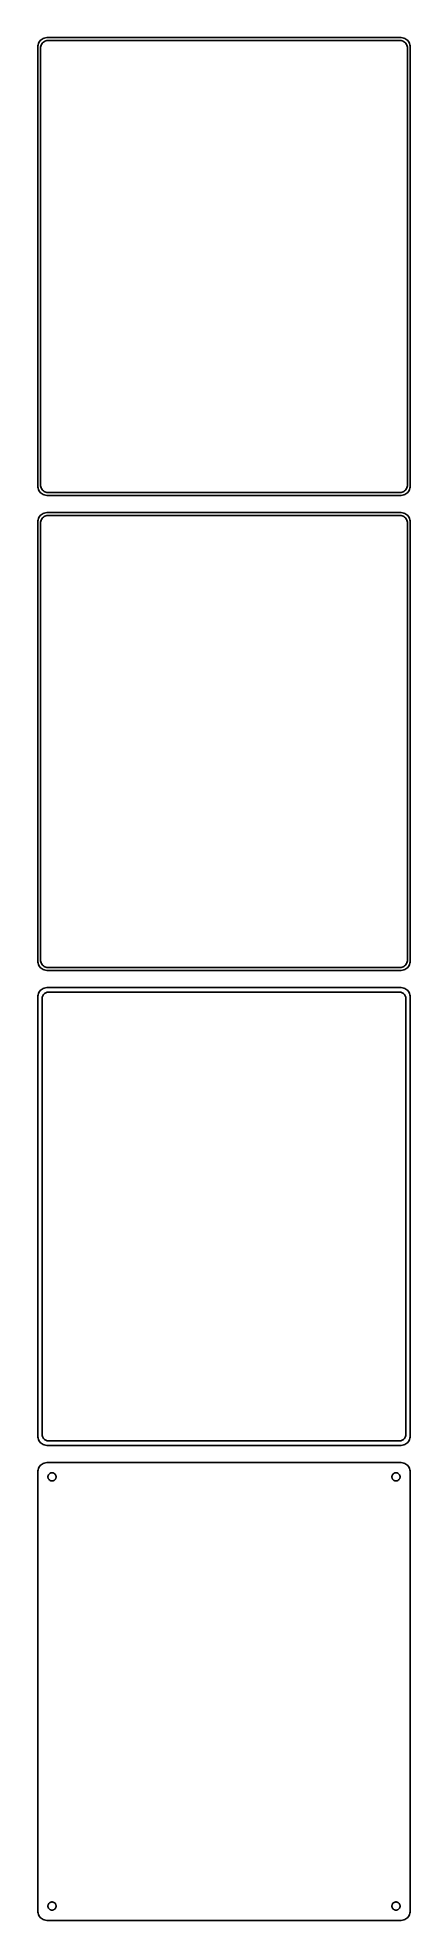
# Model space of a CAD drawing. Header units: metres. Extents: x -98 to 98, y 876 to 1863.
import ezdxf

# ---------------------------------------------------------------- set-up
doc = ezdxf.new("R2010")
doc.units = ezdxf.units.M

msp = doc.modelspace()

# ---------------------------------------------------------------- linework, layer by layer
for p, q in [((-97.4606, 1858.63), (-97.5, 1858)), ((-97.5, 1858), (-97.5, 1628)), ((-97.3429, 1859.24), (-97.4606, 1858.63)), ((-97.1489, 1859.84), (-97.3429, 1859.24)), ((-96.8815, 1860.41), (-97.1489, 1859.84)), ((-96.5451, 1860.94), (-96.8815, 1860.41)), ((-96.1448, 1861.42), (-96.5451, 1860.94)), ((-95.6871, 1861.85), (-96.1448, 1861.42)), ((-96, 1857.5), (-95.9685, 1858)), ((-96, 1628.5), (-96, 1857.5)), ((-95.9685, 1858), (-95.8743, 1858.49)), ((-95.8743, 1858.49), (-95.7191, 1858.97)), ((-95.7191, 1858.97), (-95.5052, 1859.43)), ((-95.1791, 1862.22), (-95.6871, 1861.85)), ((-95.5052, 1859.43), (-95.2361, 1859.85)), ((-95.2361, 1859.85), (-94.9159, 1860.24)), ((-94.6289, 1862.52), (-95.1791, 1862.22)), ((-94.9159, 1860.24), (-94.5497, 1860.58)), ((-94.0451, 1862.76), (-94.6289, 1862.52)), ((-94.5497, 1860.58), (-94.1433, 1860.88)), ((-94.1433, 1860.88), (-93.7031, 1861.12)), ((-93.4369, 1862.91), (-94.0451, 1862.76)), ((-93.7031, 1861.12), (-93.2361, 1861.3)), ((-92.8139, 1862.99), (-93.4369, 1862.91)), ((-93.2361, 1861.3), (-92.7495, 1861.43)), ((92.8139, 1862.99), (-92.8139, 1862.99)), ((-92.7495, 1861.43), (-92.2512, 1861.49)), ((-92.2512, 1861.49), (92.2512, 1861.49)), ((92.2512, 1861.49), (92.7495, 1861.43)), ((92.7495, 1861.43), (93.2361, 1861.3)), ((93.4369, 1862.91), (92.8139, 1862.99)), ((93.2361, 1861.3), (93.7031, 1861.12)), ((94.0451, 1862.76), (93.4369, 1862.91)), ((93.7031, 1861.12), (94.1433, 1860.88)), ((94.6289, 1862.52), (94.0451, 1862.76)), ((94.1433, 1860.88), (94.5497, 1860.58)), ((94.5497, 1860.58), (94.9159, 1860.24)), ((95.1791, 1862.22), (94.6289, 1862.52)), ((94.9159, 1860.24), (95.2361, 1859.85)), ((95.6871, 1861.85), (95.1791, 1862.22)), ((95.2361, 1859.85), (95.5052, 1859.43)), ((95.5052, 1859.43), (95.7191, 1858.97)), ((96.1448, 1861.42), (95.6871, 1861.85)), ((95.7191, 1858.97), (95.8743, 1858.49)), ((95.8743, 1858.49), (95.9685, 1858)), ((95.9685, 1858), (96, 1857.5)), ((96, 1857.5), (96, 1628.5)), ((96.5451, 1860.94), (96.1448, 1861.42)), ((96.8815, 1860.41), (96.5451, 1860.94)), ((97.1489, 1859.84), (96.8815, 1860.41)), ((97.3429, 1859.24), (97.1489, 1859.84)), ((97.4606, 1858.63), (97.3429, 1859.24)), ((97.5, 1858), (97.4606, 1858.63)), ((97.5, 1628), (97.5, 1858)), ((-97.5, 1628), (-97.4606, 1627.37)), ((-97.4606, 1627.37), (-97.3429, 1626.76)), ((-97.3429, 1626.76), (-97.1489, 1626.16)), ((-97.1489, 1626.16), (-96.8815, 1625.59)), ((-96.8815, 1625.59), (-96.5451, 1625.06)), ((-96.5451, 1625.06), (-96.1448, 1624.58)), ((-96.1448, 1624.58), (-95.6871, 1624.15)), ((-95.9685, 1628), (-96, 1628.5)), ((-95.8743, 1627.51), (-95.9685, 1628)), ((-95.7191, 1627.03), (-95.8743, 1627.51)), ((-95.5052, 1626.57), (-95.7191, 1627.03)), ((-95.6871, 1624.15), (-95.1791, 1623.78)), ((-95.2361, 1626.15), (-95.5052, 1626.57)), ((-94.9159, 1625.76), (-95.2361, 1626.15)), ((-95.1791, 1623.78), (-94.6289, 1623.48)), ((-94.5497, 1625.42), (-94.9159, 1625.76)), ((-94.6289, 1623.48), (-94.0451, 1623.24)), ((-94.1433, 1625.12), (-94.5497, 1625.42)), ((-93.7031, 1624.88), (-94.1433, 1625.12)), ((-94.0451, 1623.24), (-93.4369, 1623.09)), ((-93.2361, 1624.7), (-93.7031, 1624.88)), ((-93.4369, 1623.09), (-92.8139, 1623.01)), ((-92.7495, 1624.57), (-93.2361, 1624.7)), ((-92.8139, 1623.01), (92.8139, 1623.01)), ((-92.2512, 1624.51), (-92.7495, 1624.57)), ((92.2512, 1624.51), (-92.2512, 1624.51)), ((92.7495, 1624.57), (92.2512, 1624.51)), ((93.2361, 1624.7), (92.7495, 1624.57)), ((92.8139, 1623.01), (93.4369, 1623.09)), ((93.7031, 1624.88), (93.2361, 1624.7)), ((93.4369, 1623.09), (94.0451, 1623.24)), ((94.1433, 1625.12), (93.7031, 1624.88)), ((94.0451, 1623.24), (94.6289, 1623.48)), ((94.5497, 1625.42), (94.1433, 1625.12)), ((94.9159, 1625.76), (94.5497, 1625.42)), ((94.6289, 1623.48), (95.1791, 1623.78)), ((95.2361, 1626.15), (94.9159, 1625.76)), ((95.1791, 1623.78), (95.6871, 1624.15)), ((95.5052, 1626.57), (95.2361, 1626.15)), ((95.7191, 1627.03), (95.5052, 1626.57)), ((95.6871, 1624.15), (96.1448, 1624.58)), ((95.8743, 1627.51), (95.7191, 1627.03)), ((95.9685, 1628), (95.8743, 1627.51)), ((96, 1628.5), (95.9685, 1628)), ((96.1448, 1624.58), (96.5451, 1625.06)), ((96.5451, 1625.06), (96.8815, 1625.59)), ((96.8815, 1625.59), (97.1489, 1626.16)), ((97.1489, 1626.16), (97.3429, 1626.76)), ((97.3429, 1626.76), (97.4606, 1627.37)), ((97.4606, 1627.37), (97.5, 1628)), ((-97.4606, 1609.63), (-97.5, 1609)), ((-97.5, 1609), (-97.5, 1379)), ((-97.3429, 1610.24), (-97.4606, 1609.63)), ((-97.1489, 1610.84), (-97.3429, 1610.24)), ((-96.8815, 1611.41), (-97.1489, 1610.84)), ((-96.5451, 1611.94), (-96.8815, 1611.41)), ((-96.1448, 1612.42), (-96.5451, 1611.94)), ((-95.6871, 1612.85), (-96.1448, 1612.42)), ((-96, 1608.5), (-95.9685, 1609)), ((-95.9685, 1609), (-95.8743, 1609.49)), ((-95.8743, 1609.49), (-95.7191, 1609.97)), ((-95.7191, 1609.97), (-95.5052, 1610.43)), ((-95.1791, 1613.22), (-95.6871, 1612.85)), ((-95.5052, 1610.43), (-95.2361, 1610.85)), ((-95.2361, 1610.85), (-94.9159, 1611.24)), ((-94.6289, 1613.52), (-95.1791, 1613.22)), ((-94.9159, 1611.24), (-94.5497, 1611.58)), ((-94.0451, 1613.76), (-94.6289, 1613.52)), ((-94.5497, 1611.58), (-94.1433, 1611.88)), ((-94.1433, 1611.88), (-93.7031, 1612.12)), ((-93.4369, 1613.91), (-94.0451, 1613.76)), ((-93.7031, 1612.12), (-93.2361, 1612.3)), ((-92.8139, 1613.99), (-93.4369, 1613.91)), ((-93.2361, 1612.3), (-92.7495, 1612.43)), ((92.8139, 1613.99), (-92.8139, 1613.99)), ((-92.7495, 1612.43), (-92.2512, 1612.49)), ((-92.2512, 1612.49), (92.2512, 1612.49)), ((92.2512, 1612.49), (92.7495, 1612.43)), ((92.7495, 1612.43), (93.2361, 1612.3)), ((93.4369, 1613.91), (92.8139, 1613.99)), ((93.2361, 1612.3), (93.7031, 1612.12)), ((94.0451, 1613.76), (93.4369, 1613.91)), ((93.7031, 1612.12), (94.1433, 1611.88)), ((94.6289, 1613.52), (94.0451, 1613.76)), ((94.1433, 1611.88), (94.5497, 1611.58)), ((94.5497, 1611.58), (94.9159, 1611.24)), ((95.1791, 1613.22), (94.6289, 1613.52)), ((94.9159, 1611.24), (95.2361, 1610.85)), ((95.6871, 1612.85), (95.1791, 1613.22)), ((95.2361, 1610.85), (95.5052, 1610.43)), ((95.5052, 1610.43), (95.7191, 1609.97)), ((96.1448, 1612.42), (95.6871, 1612.85)), ((95.7191, 1609.97), (95.8743, 1609.49)), ((95.8743, 1609.49), (95.9685, 1609)), ((95.9685, 1609), (96, 1608.5)), ((96.5451, 1611.94), (96.1448, 1612.42)), ((96.8815, 1611.41), (96.5451, 1611.94)), ((97.1489, 1610.84), (96.8815, 1611.41)), ((97.3429, 1610.24), (97.1489, 1610.84)), ((97.4606, 1609.63), (97.3429, 1610.24)), ((97.5, 1609), (97.4606, 1609.63)), ((97.5, 1379), (97.5, 1609)), ((-96, 1379.5), (-96, 1608.5)), ((96, 1608.5), (96, 1379.5)), ((-97.5, 1379), (-97.4606, 1378.37)), ((-97.4606, 1378.37), (-97.3429, 1377.76)), ((-97.3429, 1377.76), (-97.1489, 1377.16)), ((-97.1489, 1377.16), (-96.8815, 1376.59)), ((-96.8815, 1376.59), (-96.5451, 1376.06)), ((-96.5451, 1376.06), (-96.1448, 1375.58)), ((-96.1448, 1375.58), (-95.6871, 1375.15)), ((-95.9685, 1379), (-96, 1379.5)), ((-95.8743, 1378.51), (-95.9685, 1379)), ((-95.7191, 1378.03), (-95.8743, 1378.51)), ((-95.5052, 1377.57), (-95.7191, 1378.03)), ((-95.6871, 1375.15), (-95.1791, 1374.78)), ((-95.2361, 1377.15), (-95.5052, 1377.57)), ((-94.9159, 1376.76), (-95.2361, 1377.15)), ((-95.1791, 1374.78), (-94.6289, 1374.48)), ((-94.5497, 1376.42), (-94.9159, 1376.76)), ((-94.6289, 1374.48), (-94.0451, 1374.24)), ((-94.1433, 1376.12), (-94.5497, 1376.42)), ((-93.7031, 1375.88), (-94.1433, 1376.12)), ((-94.0451, 1374.24), (-93.4369, 1374.09)), ((-93.2361, 1375.7), (-93.7031, 1375.88)), ((-93.4369, 1374.09), (-92.8139, 1374.01)), ((-92.7495, 1375.57), (-93.2361, 1375.7)), ((-92.8139, 1374.01), (92.8139, 1374.01)), ((-92.2512, 1375.51), (-92.7495, 1375.57)), ((92.2512, 1375.51), (-92.2512, 1375.51)), ((92.7495, 1375.57), (92.2512, 1375.51)), ((93.2361, 1375.7), (92.7495, 1375.57)), ((92.8139, 1374.01), (93.4369, 1374.09)), ((93.7031, 1375.88), (93.2361, 1375.7)), ((93.4369, 1374.09), (94.0451, 1374.24)), ((94.1433, 1376.12), (93.7031, 1375.88)), ((94.0451, 1374.24), (94.6289, 1374.48)), ((94.5497, 1376.42), (94.1433, 1376.12)), ((94.9159, 1376.76), (94.5497, 1376.42)), ((94.6289, 1374.48), (95.1791, 1374.78)), ((95.2361, 1377.15), (94.9159, 1376.76)), ((95.1791, 1374.78), (95.6871, 1375.15)), ((95.5052, 1377.57), (95.2361, 1377.15)), ((95.7191, 1378.03), (95.5052, 1377.57)), ((95.6871, 1375.15), (96.1448, 1375.58)), ((95.8743, 1378.51), (95.7191, 1378.03)), ((95.9685, 1379), (95.8743, 1378.51)), ((96, 1379.5), (95.9685, 1379)), ((96.1448, 1375.58), (96.5451, 1376.06)), ((96.5451, 1376.06), (96.8815, 1376.59)), ((96.8815, 1376.59), (97.1489, 1377.16)), ((97.1489, 1377.16), (97.3429, 1377.76)), ((97.3429, 1377.76), (97.4606, 1378.37)), ((97.4606, 1378.37), (97.5, 1379)), ((-96.8815, 1362.41), (-97.1489, 1361.84)), ((-96.5451, 1362.94), (-96.8815, 1362.41)), ((-96.1448, 1363.42), (-96.5451, 1362.94)), ((-95.6871, 1363.85), (-96.1448, 1363.42)), ((-95.1791, 1364.22), (-95.6871, 1363.85)), ((-94.6289, 1364.52), (-95.1791, 1364.22)), ((-94.0451, 1364.76), (-94.6289, 1364.52)), ((-93.4369, 1364.91), (-94.0451, 1364.76)), ((-93.9843, 1361.9), (-93.668, 1362.13)), ((-93.668, 1362.13), (-93.3254, 1362.32)), ((-92.8139, 1364.99), (-93.4369, 1364.91)), ((-93.3254, 1362.32), (-92.9619, 1362.46)), ((-92.9619, 1362.46), (-92.5833, 1362.56)), ((92.8139, 1364.99), (-92.8139, 1364.99)), ((-92.5833, 1362.56), (-92.1955, 1362.61)), ((-92.1955, 1362.61), (92.1955, 1362.61)), ((92.1955, 1362.61), (92.5833, 1362.56)), ((92.5833, 1362.56), (92.9619, 1362.46)), ((93.4369, 1364.91), (92.8139, 1364.99)), ((92.9619, 1362.46), (93.3254, 1362.32)), ((93.3254, 1362.32), (93.668, 1362.13)), ((94.0451, 1364.76), (93.4369, 1364.91)), ((93.668, 1362.13), (93.9843, 1361.9)), ((94.6289, 1364.52), (94.0451, 1364.76)), ((95.1791, 1364.22), (94.6289, 1364.52)), ((95.6871, 1363.85), (95.1791, 1364.22)), ((96.1448, 1363.42), (95.6871, 1363.85)), ((96.5451, 1362.94), (96.1448, 1363.42)), ((96.8815, 1362.41), (96.5451, 1362.94)), ((97.1489, 1361.84), (96.8815, 1362.41)), ((-97.4606, 1360.63), (-97.5, 1360)), ((-97.5, 1360), (-97.5, 1130)), ((-97.3429, 1361.24), (-97.4606, 1360.63)), ((-97.1489, 1361.84), (-97.3429, 1361.24)), ((-95.1129, 1359.5), (-95.0884, 1359.89)), ((-95.1129, 1130.5), (-95.1129, 1359.5)), ((-95.0884, 1359.89), (-95.0151, 1360.27)), ((-95.0151, 1360.27), (-94.8943, 1360.65)), ((-94.8943, 1360.65), (-94.7279, 1361)), ((-94.7279, 1361), (-94.5184, 1361.33)), ((-94.5184, 1361.33), (-94.2692, 1361.63)), ((-94.2692, 1361.63), (-93.9843, 1361.9)), ((93.9843, 1361.9), (94.2692, 1361.63)), ((94.2692, 1361.63), (94.5184, 1361.33)), ((94.5184, 1361.33), (94.7279, 1361)), ((94.7279, 1361), (94.8943, 1360.65)), ((94.8943, 1360.65), (95.0151, 1360.27)), ((95.0151, 1360.27), (95.0884, 1359.89)), ((95.0884, 1359.89), (95.1129, 1359.5)), ((95.1129, 1359.5), (95.1129, 1130.5)), ((97.3429, 1361.24), (97.1489, 1361.84)), ((97.4606, 1360.63), (97.3429, 1361.24)), ((97.5, 1360), (97.4606, 1360.63)), ((97.5, 1130), (97.5, 1360)), ((-97.5, 1130), (-97.4606, 1129.37)), ((-97.4606, 1129.37), (-97.3429, 1128.76)), ((-97.3429, 1128.76), (-97.1489, 1128.16)), ((-97.1489, 1128.16), (-96.8815, 1127.59)), ((-96.8815, 1127.59), (-96.5451, 1127.06)), ((-96.5451, 1127.06), (-96.1448, 1126.58)), ((-96.1448, 1126.58), (-95.6871, 1126.15)), ((-95.6871, 1126.15), (-95.1791, 1125.78)), ((-95.1791, 1125.78), (-94.6289, 1125.48)), ((-95.0884, 1130.11), (-95.1129, 1130.5)), ((-95.0151, 1129.73), (-95.0884, 1130.11)), ((-94.8943, 1129.35), (-95.0151, 1129.73)), ((-94.7279, 1129), (-94.8943, 1129.35)), ((-94.5184, 1128.67), (-94.7279, 1129)), ((-94.6289, 1125.48), (-94.0451, 1125.24)), ((-94.2692, 1128.37), (-94.5184, 1128.67)), ((-93.9843, 1128.1), (-94.2692, 1128.37)), ((-94.0451, 1125.24), (-93.4369, 1125.09)), ((-93.668, 1127.87), (-93.9843, 1128.1)), ((-93.3254, 1127.68), (-93.668, 1127.87)), ((-92.9619, 1127.54), (-93.3254, 1127.68)), ((-92.5833, 1127.44), (-92.9619, 1127.54)), ((-92.1955, 1127.39), (-92.5833, 1127.44)), ((92.1955, 1127.39), (-92.1955, 1127.39)), ((92.5833, 1127.44), (92.1955, 1127.39)), ((92.9619, 1127.54), (92.5833, 1127.44)), ((93.3254, 1127.68), (92.9619, 1127.54)), ((93.668, 1127.87), (93.3254, 1127.68)), ((93.4369, 1125.09), (94.0451, 1125.24)), ((93.9843, 1128.1), (93.668, 1127.87)), ((94.2692, 1128.37), (93.9843, 1128.1)), ((94.0451, 1125.24), (94.6289, 1125.48)), ((94.5184, 1128.67), (94.2692, 1128.37)), ((94.7279, 1129), (94.5184, 1128.67)), ((94.6289, 1125.48), (95.1791, 1125.78)), ((94.8943, 1129.35), (94.7279, 1129)), ((95.0151, 1129.73), (94.8943, 1129.35)), ((95.0884, 1130.11), (95.0151, 1129.73)), ((95.1129, 1130.5), (95.0884, 1130.11)), ((95.1791, 1125.78), (95.6871, 1126.15)), ((95.6871, 1126.15), (96.1448, 1126.58)), ((96.1448, 1126.58), (96.5451, 1127.06)), ((96.5451, 1127.06), (96.8815, 1127.59)), ((96.8815, 1127.59), (97.1489, 1128.16)), ((97.1489, 1128.16), (97.3429, 1128.76)), ((97.3429, 1128.76), (97.4606, 1129.37)), ((97.4606, 1129.37), (97.5, 1130)), ((-94.6289, 1115.52), (-95.1791, 1115.22)), ((-94.0451, 1115.76), (-94.6289, 1115.52)), ((-93.4369, 1115.91), (-94.0451, 1115.76)), ((-93.4369, 1125.09), (-92.8139, 1125.01)), ((-92.8139, 1115.99), (-93.4369, 1115.91)), ((-92.8139, 1125.01), (92.8139, 1125.01)), ((92.8139, 1115.99), (-92.8139, 1115.99)), ((92.8139, 1125.01), (93.4369, 1125.09)), ((93.4369, 1115.91), (92.8139, 1115.99)), ((94.0451, 1115.76), (93.4369, 1115.91)), ((94.6289, 1115.52), (94.0451, 1115.76)), ((95.1791, 1115.22), (94.6289, 1115.52)), ((-97.4606, 1111.63), (-97.5, 1111)), ((-97.5, 1111), (-97.5, 881)), ((-97.3429, 1112.24), (-97.4606, 1111.63)), ((-97.1489, 1112.84), (-97.3429, 1112.24)), ((-96.8815, 1113.41), (-97.1489, 1112.84)), ((-96.5451, 1113.94), (-96.8815, 1113.41)), ((-96.1448, 1114.42), (-96.5451, 1113.94)), ((-95.6871, 1114.85), (-96.1448, 1114.42)), ((-95.1791, 1115.22), (-95.6871, 1114.85)), ((-92.1353, 1108.5), (-92.1185, 1108.77)), ((-92.1185, 1108.23), (-92.1353, 1108.5)), ((-92.1185, 1108.77), (-92.0682, 1109.03)), ((-92.0682, 1107.97), (-92.1185, 1108.23)), ((-92.0682, 1109.03), (-91.9853, 1109.29)), ((-91.9853, 1107.71), (-92.0682, 1107.97)), ((-91.9853, 1109.29), (-91.8712, 1109.53)), ((-91.8712, 1107.47), (-91.9853, 1107.71)), ((-91.8712, 1109.53), (-91.7275, 1109.76)), ((-91.7275, 1107.24), (-91.8712, 1107.47)), ((-91.7275, 1109.76), (-91.5566, 1109.96)), ((-91.5566, 1107.04), (-91.7275, 1107.24)), ((-91.5566, 1109.96), (-91.3611, 1110.15)), ((-91.3611, 1106.85), (-91.5566, 1107.04)), ((-91.3611, 1110.15), (-91.1441, 1110.3)), ((-91.1441, 1106.7), (-91.3611, 1106.85)), ((-91.1441, 1110.3), (-90.9092, 1110.43)), ((-90.9092, 1106.57), (-91.1441, 1106.7)), ((-90.9092, 1110.43), (-90.6598, 1110.53)), ((-90.6598, 1106.47), (-90.9092, 1106.57)), ((-90.6598, 1110.53), (-90.4001, 1110.6)), ((-90.4001, 1106.4), (-90.6598, 1106.47)), ((-90.4001, 1110.6), (-90.1341, 1110.63)), ((-90.1341, 1106.37), (-90.4001, 1106.4)), ((-90.1341, 1110.63), (-89.8659, 1110.63)), ((-89.8659, 1106.37), (-90.1341, 1106.37)), ((-89.8659, 1110.63), (-89.5999, 1110.6)), ((-89.5999, 1106.4), (-89.8659, 1106.37)), ((-89.5999, 1110.6), (-89.3401, 1110.53)), ((-89.3401, 1106.47), (-89.5999, 1106.4)), ((-89.3401, 1110.53), (-89.0908, 1110.43)), ((-89.0908, 1106.57), (-89.3401, 1106.47)), ((-89.0908, 1110.43), (-88.8559, 1110.3)), ((-88.8559, 1106.7), (-89.0908, 1106.57)), ((-88.8559, 1110.3), (-88.6389, 1110.15)), ((-88.6389, 1106.85), (-88.8559, 1106.7)), ((-88.6389, 1110.15), (-88.4434, 1109.96)), ((-88.4434, 1107.04), (-88.6389, 1106.85)), ((-88.4434, 1109.96), (-88.2725, 1109.76)), ((-88.2725, 1107.24), (-88.4434, 1107.04)), ((-88.2725, 1109.76), (-88.1288, 1109.53)), ((-88.1288, 1107.47), (-88.2725, 1107.24)), ((-88.1288, 1109.53), (-88.0146, 1109.29)), ((-88.0146, 1107.71), (-88.1288, 1107.47)), ((-88.0146, 1109.29), (-87.9318, 1109.03)), ((-87.9318, 1107.97), (-88.0146, 1107.71)), ((-87.9318, 1109.03), (-87.8815, 1108.77)), ((-87.8815, 1108.23), (-87.9318, 1107.97)), ((-87.8815, 1108.77), (-87.8647, 1108.5)), ((-87.8647, 1108.5), (-87.8815, 1108.23)), ((87.8647, 1108.5), (87.8815, 1108.77)), ((87.8815, 1108.23), (87.8647, 1108.5)), ((87.8815, 1108.77), (87.9318, 1109.03)), ((87.9318, 1107.97), (87.8815, 1108.23)), ((87.9318, 1109.03), (88.0146, 1109.29)), ((88.0146, 1107.71), (87.9318, 1107.97)), ((88.0146, 1109.29), (88.1288, 1109.53)), ((88.1288, 1107.47), (88.0146, 1107.71)), ((88.1288, 1109.53), (88.2725, 1109.76)), ((88.2725, 1107.24), (88.1288, 1107.47)), ((88.2725, 1109.76), (88.4434, 1109.96)), ((88.4434, 1107.04), (88.2725, 1107.24)), ((88.4434, 1109.96), (88.6389, 1110.15)), ((88.6389, 1106.85), (88.4434, 1107.04)), ((88.6389, 1110.15), (88.8559, 1110.3)), ((88.8559, 1106.7), (88.6389, 1106.85)), ((88.8559, 1110.3), (89.0908, 1110.43)), ((89.0908, 1106.57), (88.8559, 1106.7)), ((89.0908, 1110.43), (89.3401, 1110.53)), ((89.3401, 1106.47), (89.0908, 1106.57)), ((89.3401, 1110.53), (89.5999, 1110.6)), ((89.5999, 1106.4), (89.3401, 1106.47)), ((89.5999, 1110.6), (89.8659, 1110.63)), ((89.8659, 1106.37), (89.5999, 1106.4)), ((89.8659, 1110.63), (90.1341, 1110.63)), ((90.1341, 1106.37), (89.8659, 1106.37)), ((90.1341, 1110.63), (90.4001, 1110.6)), ((90.4001, 1106.4), (90.1341, 1106.37)), ((90.4001, 1110.6), (90.6598, 1110.53)), ((90.6598, 1106.47), (90.4001, 1106.4)), ((90.6598, 1110.53), (90.9092, 1110.43)), ((90.9092, 1106.57), (90.6598, 1106.47)), ((90.9092, 1110.43), (91.1441, 1110.3)), ((91.1441, 1106.7), (90.9092, 1106.57)), ((91.1441, 1110.3), (91.3611, 1110.15)), ((91.3611, 1106.85), (91.1441, 1106.7)), ((91.3611, 1110.15), (91.5566, 1109.96)), ((91.5566, 1107.04), (91.3611, 1106.85)), ((91.5566, 1109.96), (91.7275, 1109.76)), ((91.7275, 1107.24), (91.5566, 1107.04)), ((91.7275, 1109.76), (91.8712, 1109.53)), ((91.8712, 1107.47), (91.7275, 1107.24)), ((91.8712, 1109.53), (91.9853, 1109.29)), ((91.9853, 1107.71), (91.8712, 1107.47)), ((91.9853, 1109.29), (92.0682, 1109.03)), ((92.0682, 1107.97), (91.9853, 1107.71)), ((92.0682, 1109.03), (92.1185, 1108.77)), ((92.1185, 1108.23), (92.0682, 1107.97)), ((92.1185, 1108.77), (92.1353, 1108.5)), ((92.1353, 1108.5), (92.1185, 1108.23)), ((95.6871, 1114.85), (95.1791, 1115.22)), ((96.1448, 1114.42), (95.6871, 1114.85)), ((96.5451, 1113.94), (96.1448, 1114.42)), ((96.8815, 1113.41), (96.5451, 1113.94)), ((97.1489, 1112.84), (96.8815, 1113.41)), ((97.3429, 1112.24), (97.1489, 1112.84)), ((97.4606, 1111.63), (97.3429, 1112.24)), ((97.5, 1111), (97.4606, 1111.63)), ((97.5, 881), (97.5, 1111)), ((-97.5, 881), (-97.4606, 880.373)), ((-97.4606, 880.373), (-97.3429, 879.757)), ((-97.3429, 879.757), (-97.1489, 879.159)), ((-97.1489, 879.159), (-96.8815, 878.591)), ((-96.8815, 878.591), (-96.5451, 878.061)), ((-92.1353, 883.5), (-92.1185, 883.768)), ((-92.1185, 883.232), (-92.1353, 883.5)), ((-92.1185, 883.768), (-92.0682, 884.031)), ((-92.0682, 882.969), (-92.1185, 883.232)), ((-92.0682, 884.031), (-91.9853, 884.286)), ((-91.9853, 882.714), (-92.0682, 882.969)), ((-91.9853, 884.286), (-91.8712, 884.529)), ((-91.8712, 882.471), (-91.9853, 882.714)), ((-91.8712, 884.529), (-91.7275, 884.755)), ((-91.7275, 882.245), (-91.8712, 882.471)), ((-91.7275, 884.755), (-91.5566, 884.962)), ((-91.5566, 882.038), (-91.7275, 882.245)), ((-91.5566, 884.962), (-91.3611, 885.145)), ((-91.3611, 881.855), (-91.5566, 882.038)), ((-91.3611, 885.145), (-91.1441, 885.303)), ((-91.1441, 881.697), (-91.3611, 881.855)), ((-91.1441, 885.303), (-90.9092, 885.432)), ((-90.9092, 881.568), (-91.1441, 881.697)), ((-90.9092, 885.432), (-90.6598, 885.531)), ((-90.6598, 881.469), (-90.9092, 881.568)), ((-90.6598, 885.531), (-90.4001, 885.597)), ((-90.4001, 881.403), (-90.6598, 881.469)), ((-90.4001, 885.597), (-90.1341, 885.631)), ((-90.1341, 881.369), (-90.4001, 881.403)), ((-90.1341, 885.631), (-89.8659, 885.631)), ((-89.8659, 881.369), (-90.1341, 881.369)), ((-89.8659, 885.631), (-89.5999, 885.597)), ((-89.5999, 881.403), (-89.8659, 881.369)), ((-89.5999, 885.597), (-89.3401, 885.531)), ((-89.3401, 881.469), (-89.5999, 881.403)), ((-89.3401, 885.531), (-89.0908, 885.432)), ((-89.0908, 881.568), (-89.3401, 881.469)), ((-89.0908, 885.432), (-88.8559, 885.303)), ((-88.8559, 881.697), (-89.0908, 881.568)), ((-88.8559, 885.303), (-88.6389, 885.145)), ((-88.6389, 881.855), (-88.8559, 881.697)), ((-88.6389, 885.145), (-88.4434, 884.962)), ((-88.4434, 882.038), (-88.6389, 881.855)), ((-88.4434, 884.962), (-88.2725, 884.755)), ((-88.2725, 882.245), (-88.4434, 882.038)), ((-88.2725, 884.755), (-88.1288, 884.529)), ((-88.1288, 882.471), (-88.2725, 882.245)), ((-88.1288, 884.529), (-88.0146, 884.286)), ((-88.0146, 882.714), (-88.1288, 882.471)), ((-88.0146, 884.286), (-87.9318, 884.031)), ((-87.9318, 882.969), (-88.0146, 882.714)), ((-87.9318, 884.031), (-87.8815, 883.768)), ((-87.8815, 883.232), (-87.9318, 882.969)), ((-87.8815, 883.768), (-87.8647, 883.5)), ((-87.8647, 883.5), (-87.8815, 883.232)), ((87.8647, 883.5), (87.8815, 883.768)), ((87.8815, 883.232), (87.8647, 883.5)), ((87.8815, 883.768), (87.9318, 884.031)), ((87.9318, 882.969), (87.8815, 883.232)), ((87.9318, 884.031), (88.0146, 884.286)), ((88.0146, 882.714), (87.9318, 882.969)), ((88.0146, 884.286), (88.1288, 884.529)), ((88.1288, 882.471), (88.0146, 882.714)), ((88.1288, 884.529), (88.2725, 884.755)), ((88.2725, 882.245), (88.1288, 882.471)), ((88.2725, 884.755), (88.4434, 884.962)), ((88.4434, 882.038), (88.2725, 882.245)), ((88.4434, 884.962), (88.6389, 885.145)), ((88.6389, 881.855), (88.4434, 882.038)), ((88.6389, 885.145), (88.8559, 885.303)), ((88.8559, 881.697), (88.6389, 881.855)), ((88.8559, 885.303), (89.0908, 885.432)), ((89.0908, 881.568), (88.8559, 881.697)), ((89.0908, 885.432), (89.3401, 885.531)), ((89.3401, 881.469), (89.0908, 881.568)), ((89.3401, 885.531), (89.5999, 885.597)), ((89.5999, 881.403), (89.3401, 881.469)), ((89.5999, 885.597), (89.8659, 885.631)), ((89.8659, 881.369), (89.5999, 881.403)), ((89.8659, 885.631), (90.1341, 885.631)), ((90.1341, 881.369), (89.8659, 881.369)), ((90.1341, 885.631), (90.4001, 885.597)), ((90.4001, 881.403), (90.1341, 881.369)), ((90.4001, 885.597), (90.6598, 885.531)), ((90.6598, 881.469), (90.4001, 881.403)), ((90.6598, 885.531), (90.9092, 885.432)), ((90.9092, 881.568), (90.6598, 881.469)), ((90.9092, 885.432), (91.1441, 885.303)), ((91.1441, 881.697), (90.9092, 881.568)), ((91.1441, 885.303), (91.3611, 885.145)), ((91.3611, 881.855), (91.1441, 881.697)), ((91.3611, 885.145), (91.5566, 884.962)), ((91.5566, 882.038), (91.3611, 881.855)), ((91.5566, 884.962), (91.7275, 884.755)), ((91.7275, 882.245), (91.5566, 882.038)), ((91.7275, 884.755), (91.8712, 884.529)), ((91.8712, 882.471), (91.7275, 882.245)), ((91.8712, 884.529), (91.9853, 884.286)), ((91.9853, 882.714), (91.8712, 882.471)), ((91.9853, 884.286), (92.0682, 884.031)), ((92.0682, 882.969), (91.9853, 882.714)), ((92.0682, 884.031), (92.1185, 883.768)), ((92.1185, 883.232), (92.0682, 882.969)), ((92.1185, 883.768), (92.1353, 883.5)), ((92.1353, 883.5), (92.1185, 883.232)), ((96.5451, 878.061), (96.8815, 878.591)), ((96.8815, 878.591), (97.1489, 879.159)), ((97.1489, 879.159), (97.3429, 879.757)), ((97.3429, 879.757), (97.4606, 880.373)), ((97.4606, 880.373), (97.5, 881)), ((-96.5451, 878.061), (-96.1448, 877.577)), ((-96.1448, 877.577), (-95.6871, 877.147)), ((-95.6871, 877.147), (-95.1791, 876.778)), ((-95.1791, 876.778), (-94.6289, 876.476)), ((-94.6289, 876.476), (-94.0451, 876.245)), ((-94.0451, 876.245), (-93.4369, 876.089)), ((-93.4369, 876.089), (-92.8139, 876.01)), ((-92.8139, 876.01), (92.8139, 876.01)), ((92.8139, 876.01), (93.4369, 876.089)), ((93.4369, 876.089), (94.0451, 876.245)), ((94.0451, 876.245), (94.6289, 876.476)), ((94.6289, 876.476), (95.1791, 876.778)), ((95.1791, 876.778), (95.6871, 877.147)), ((95.6871, 877.147), (96.1448, 877.577)), ((96.1448, 877.577), (96.5451, 878.061))]:
    msp.add_line(p, q)

doc.saveas('drawing.dxf')
